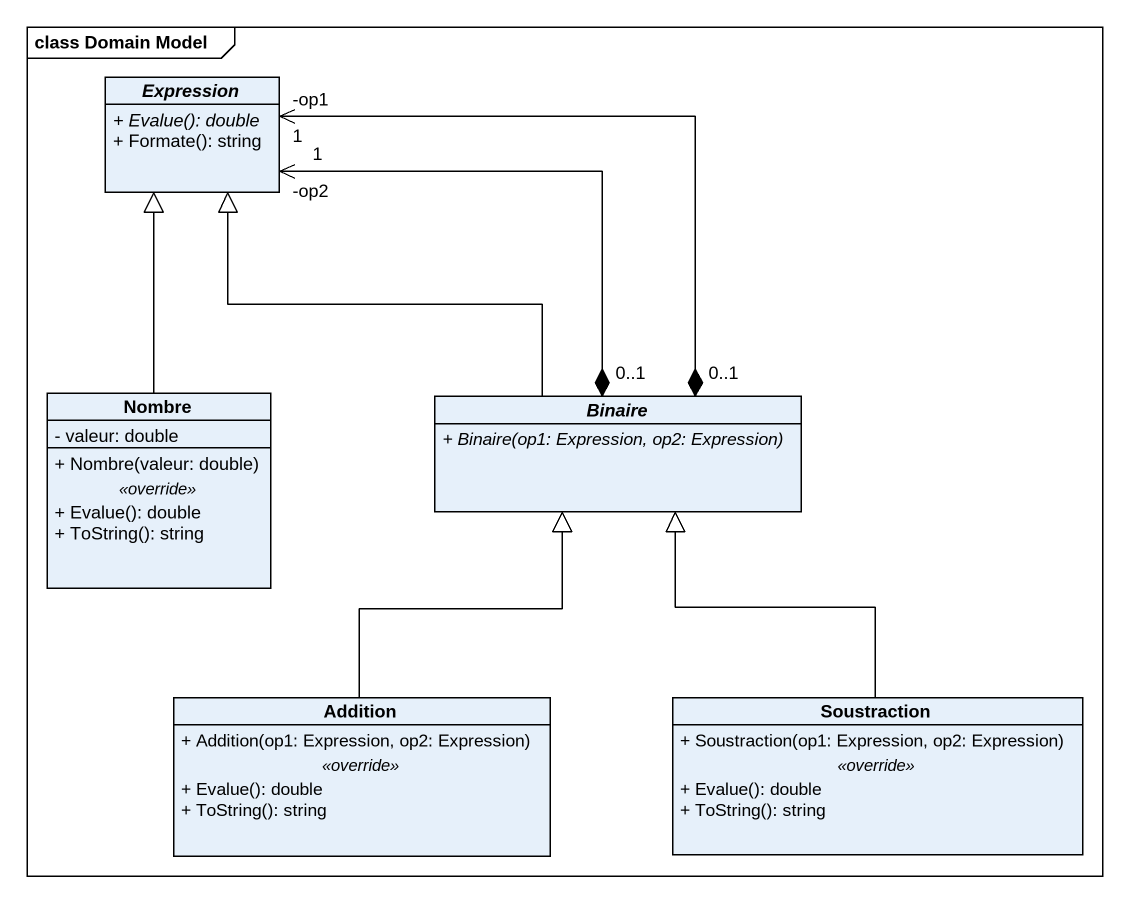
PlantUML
@startuml
mainframe class Domain Model
hide circle
hide empty members
skinparam classAttributeIconSize 0
abstract class Expression {
  {abstract} + Evalue(): double
  + Formate(): string
}
class Nombre {
  - valeur: double
  --
  + Nombre(valeur: double)
  .. <<override>> ..
  + Evalue(): double
  + ToString(): string
}
abstract class Binaire {
  {abstract} + Binaire(op1: Expression, op2: Expression)
}
class Addition {
  + Addition(op1: Expression, op2: Expression)
  .. <<override>> ..
  + Evalue(): double
  + ToString(): string
}
class Soustraction {
  + Soustraction(op1: Expression, op2: Expression)
  .. <<override>> ..
  + Evalue(): double
  + ToString(): string
}
Expression "-op1\n1" <--* "0..1" Binaire
Expression "-op2\n1" <--* "0..1" Binaire
Nombre -up-|> Expression
Binaire -up-|> Expression
Addition -up-|> Binaire
Soustraction -up-|> Binaire
@enduml
